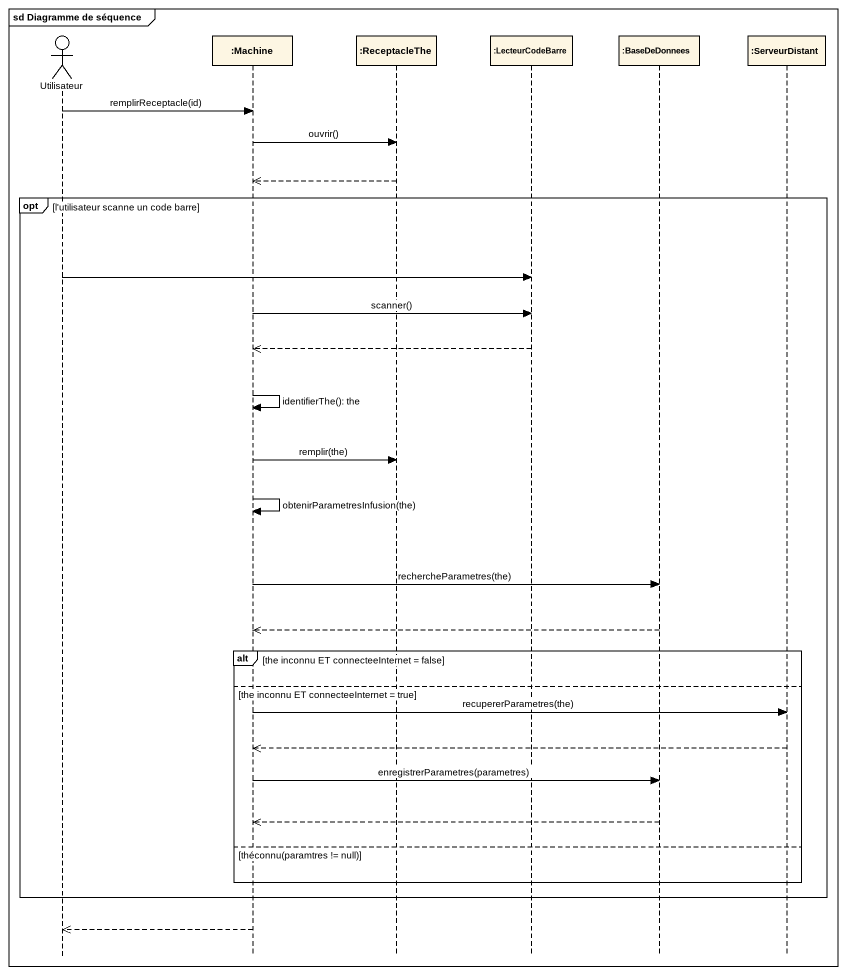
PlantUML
@startuml
mainframe sd Diagramme de séquence
hide footbox
actor Utilisateur
participant ":Machine" as Machine
participant ":ReceptacleThe" as ReceptacleThe
participant ":LecteurCodeBarre" as LecteurCodeBarre
participant ":BaseDeDonnees" as BaseDeDonnees
participant ":ServeurDistant" as ServeurDistant

Utilisateur -> Machine : remplirReceptacle(id)
Machine -> ReceptacleThe : ouvrir()
ReceptacleThe -->> Machine
opt l'utilisateur scanne un code barre
  Utilisateur -> LecteurCodeBarre
  Machine -> LecteurCodeBarre : scanner()
  LecteurCodeBarre -->> Machine
  Machine -> Machine : identifierThe(): the
  Machine -> ReceptacleThe : remplir(the)
  Machine -> Machine : obtenirParametresInfusion(the)
  Machine -> BaseDeDonnees : rechercheParametres(the)
  BaseDeDonnees -->> Machine
  alt the inconnu ET connecteeInternet = false
  else the inconnu ET connecteeInternet = true
    Machine -> ServeurDistant : recupererParametres(the)
    ServeurDistant -->> Machine
    Machine -> BaseDeDonnees : enregistrerParametres(parametres)
    BaseDeDonnees -->> Machine
  else théconnu(paramtres != null)
  end
end
Machine -->> Utilisateur
@enduml
